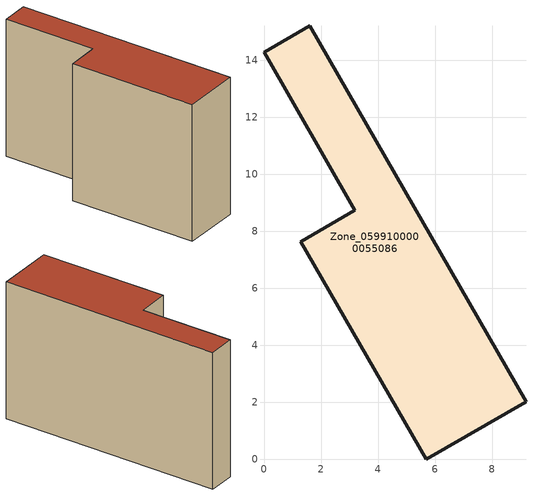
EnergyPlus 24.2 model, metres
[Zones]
Zone_0599100000055086
 floor ground (C_G): 9.19,2.01 5.69,0 1.29,7.63 3.19,8.73 0,14.27 1.61,15.2 z0
 wall outside (C_F): 5.69,0 9.19,2.01 1.61,15.2 0,14.27 3.19,8.73 1.29,7.63 5.69,0 z0:9.57
 roof outside (C_R): 1.29,7.63 5.69,0 9.19,2.01 1.61,15.2 0,14.27 3.19,8.73 z9.57
[BUILDING]
Pand.0599100000055086: North Axis=0; Terrain=City; Loads Convergence Tolerance Value=0.04; Temperature Convergence Tolerance Value=0.4; Solar Distribution=FullExterior; Maximum Number of Warmup Days=25; Minimum Number of Warmup Days=1
[Site:Location]
Rotterdam.The.Hague.AP_ZH_NLD Design_Conditions: Latitude=51.96; Longitude=4.45; Time Zone=1; Elevation=-4.5
[SITE:GROUNDTEMPERATURE:BUILDINGSURFACE]
18, 18, 18, 18, 18, 18, 18, 18, 18, 18, 18, 18
[MATERIAL] Thermal Absorptance=0.9; Solar Absorptance=0.7; Visible Absorptance=0.7
Name | Roughness | Thickness | Conductivity | Density | Specific Heat
G.TI.1946 | MediumSmooth | 0.15 | 1 | 540 | 1210
F.TI.1946 | Rough | 0.3 | 0.857143 | 1920 | 840
R.TI.1946 | MediumRough | 0.2 | 0.1 | 1500 | 1000
[CONSTRUCTION]
C_G: G.TI.1946
C_F: F.TI.1946
C_R: R.TI.1946
[ZONE]
Zone_0599100000055086: Type=1; Multiplier=1; Ceiling Height=Autocalculate; Volume=Autocalculate; Floor Area=autocalculate; Part of Total Floor Area=Yes
[ZONEINFILTRATION:DESIGNFLOWRATE]
Infil_Zone_0599100000055086: Zone or ZoneList or Space or SpaceList=Zone_0599100000055086; Schedule=AlwaysOn; Design Flow Rate Calculation Method=Flow/Area; Flow Rate per Floor Area=0.003; Constant Term Coefficient=1; Temperature Term Coefficient=0; Velocity Term Coefficient=0; Velocity Squared Term Coefficient=0
[HVACTEMPLATE:ZONE:IDEALLOADSAIRSYSTEM]
Zone_0599100000055086: Maximum Heating Supply Air Temperature=50; Minimum Cooling Supply Air Temperature=13; Maximum Heating Supply Air Humidity Ratio=0.0156; Minimum Cooling Supply Air Humidity Ratio=0.0077; Heating Limit=NoLimit; Cooling Limit=NoLimit; Dehumidification Control Type=ConstantSensibleHeatRatio; Cooling Sensible Heat Ratio=0.7; Dehumidification Setpoint=60; Humidification Control Type=None; Humidification Setpoint=30; Outdoor Air Method=None; Outdoor Air Flow Rate per Person=0.00944; Outdoor Air Flow Rate per Zone Floor Area=0; Outdoor Air Flow Rate per Zone=0; Demand Controlled Ventilation Type=None; Outdoor Air Economizer Type=NoEconomizer; Heat Recovery Type=None; Sensible Heat Recovery Effectiveness=0.7; Latent Heat Recovery Effectiveness=0.65
[ZONECONTROL:THERMOSTAT]
ThermostatControl_Zone_0599100000055086: Zone or ZoneList=Zone_0599100000055086; Control Type Schedule=DualSetpointControlType; Control 1=Thermostat_Zone_0599100000055086; Temperature Difference Between Cutout And Setpoint=0
[THERMOSTATSETPOINT:DUALSETPOINT]
Thermostat_Zone_0599100000055086: Heating Setpoint Temperature Schedule=HeatingSetpoint_Zone_0599100000055086; Cooling Setpoint Temperature Schedule=CoolingSetpoint_Zone_0599100000055086
[SCHEDULE:COMPACT]
HeatingSetpoint_Zone_0599100000055086: Through: 12/31, For: AllDays, Until: 24:00, 21
CoolingSetpoint_Zone_0599100000055086: Through: 12/31, For: AllDays, Until: 24:00, 24
DualSetpointControlType: Through: 12/31, For: AllDays, Until: 24:00, 4
AlwaysOn: Through: 12/31, For: AllDays, Until: 24:00, 1
